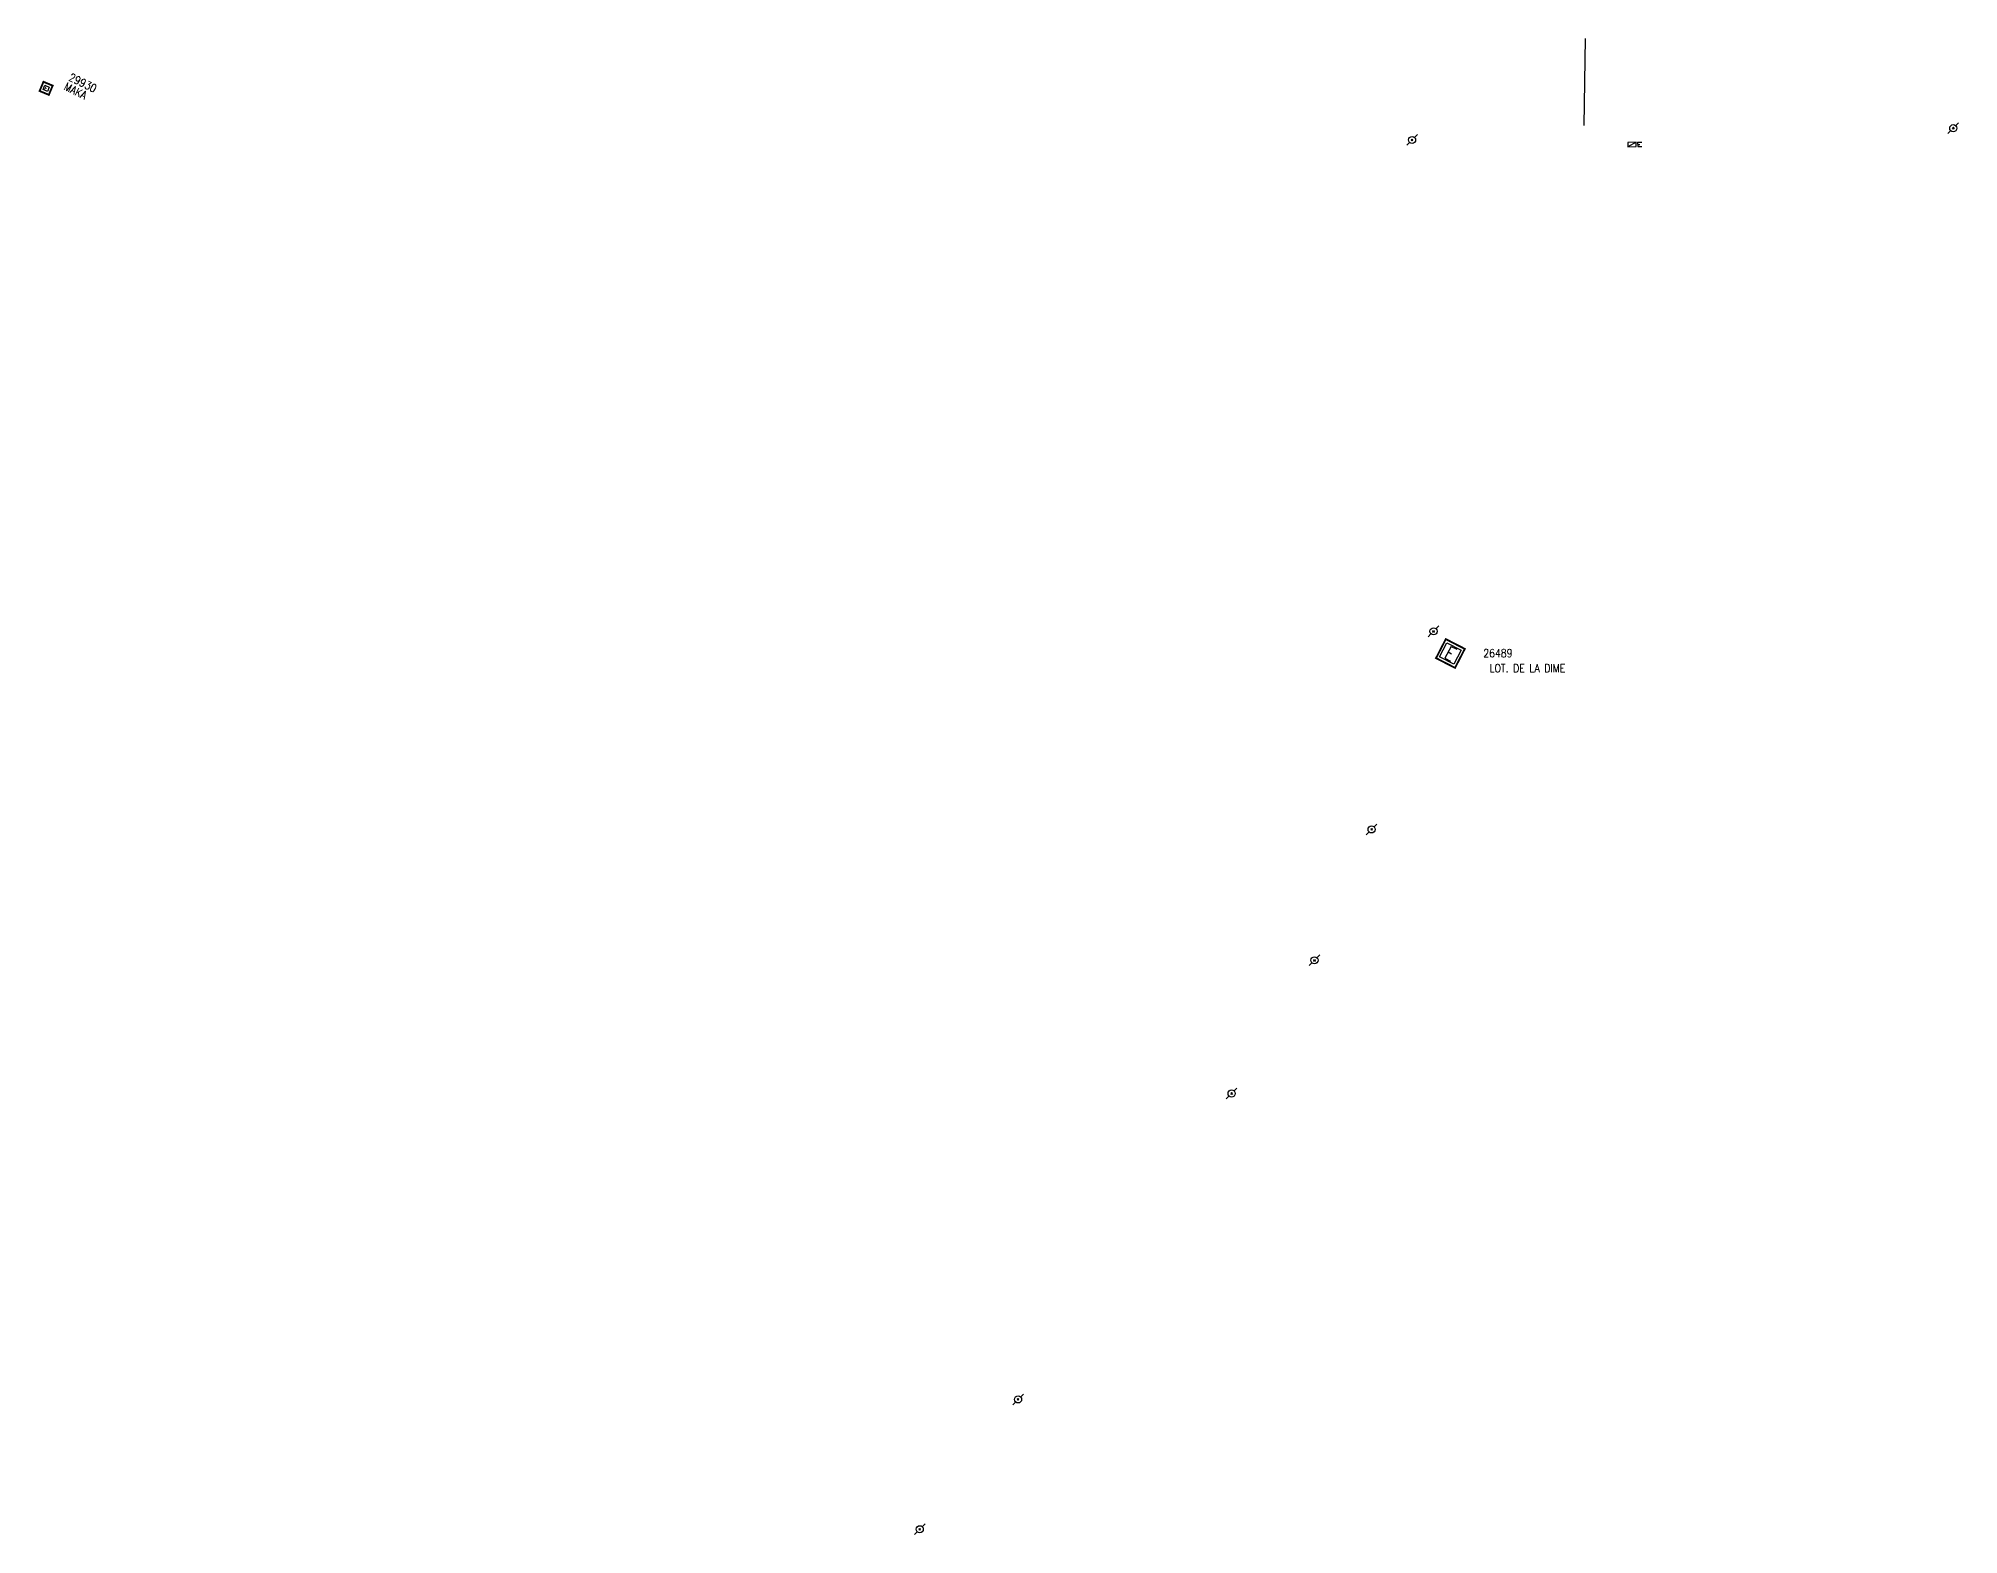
# Model space of a CAD drawing. Header units: millimetres. Extents: x 183141 to 183917, y 152098 to 152916.
# Drawn here: x 183557.2 to 183917, y 152636 to 152916.4 of the extents above; entities that cross this region are included whole.
import ezdxf
from ezdxf.enums import TextEntityAlignment as Align

# ---------------------------------------------------------------- set-up
doc = ezdxf.new("R2010")
doc.units = ezdxf.units.MM
doc.layers.get('0').update_dxf_attribs({"linetype": 'CONTINUOUS'})
for name, color, linetype in [('M_200', 7, 'CONTINUOUS'), ('W0430', 7, 'CONTINUOUS'), ('W0473', 7, 'CONTINUOUS')]:
    doc.layers.add(name, color=color, linetype=linetype)
doc.styles.add('M_ROMANS', font='ROMANS.shx', dxfattribs={"width": 0.75})
doc.styles.get("Standard").update_dxf_attribs({"font": 'romans.shx', "width": 0.85})

# ---------------------------------------------------------------- blocks, each defined once
blk = doc.blocks.new('T473')
for p, q in [((-0.166667, 0.166667), (0.166667, -0.166667)), ((-0.166667, -0.166667), (0.166667, 0.166667)), ((0.500001, 0.500001), (1.000002, 1.000002)), ((-1.000002, -1.000002), (-0.500001, -0.500001))]:
    blk.add_line(p, q)
blk.add_ellipse((0, 0), major_axis=(0.471405, 0.471405), ratio=1, start_param=5.4977871438, end_param=11.780972451)
blk = doc.blocks.new('new block')
at = {"layer": 'W0473'}
blk.add_blockref('T473', (183780.78, 152718.68), dxfattribs=at)
blk = doc.blocks.new('*U4')
at = {"flags": 128}
for points in [[(0.8, 0.8), (-0.8, 0.8)], [(-0.8, 0.8), (-0.8, 0)], [(0.8, 0.8), (-0.8, 0)], [(-0.8, 0), (0.8, 0)], [(0.8, 0), (0.8, 0.8)], [(1.06, 0.78), (1.86, 0.78)], [(1.06, 0.78), (1.06, -0.02)], [(1.06, 0.38), (1.46, 0.38)], [(1.06, -0.02), (1.86, -0.02)]]:
    blk.add_lwpolyline(points, dxfattribs=at)
blk = doc.blocks.new('M_200_59')
at = {"layer": 'M_200', "color": 0, "linetype": 'Continuous', "const_width": 0.35, "flags": 128}
blk.add_lwpolyline([(4, 4), (4, 0), (0, 0), (0, 4)], close=True, dxfattribs=at)
at = {"layer": 'M_200', "color": 0, "linetype": 'Continuous'}
blk.add_lwpolyline([(0.5, 3.5), (3.5, 3.5), (3.5, 0.5), (0.5, 0.5)], close=True, dxfattribs=at)
at = {"layer": 'M_200', "insert": (2, 2), "char_height": 2.5, "width": 4, "attachment_point": 5}
blk.add_mtext('E', dxfattribs=at)
at = {"layer": 'M_200', "color": 0, "linetype": 'Continuous', "width": 0.85}
for tag, p in [('NUM', (2, 10.77)), ('NOM', (2, 7.49))]:
    blk.add_attdef(tag, text='', height=2, dxfattribs=at).set_placement(p, align=Align.MIDDLE)
at = {"layer": 'M_200', "color": 0, "linetype": 'Continuous', "style": 'M_ROMANS', "width": 0.75, "flags": 3}
for tag, p in [('DEF_LEG', (1.87, -2.99)), ('DEF_COUP', (1.87, -5.49)), ('DEF_TYPE', (1.87, -7.99))]:
    blk.add_attdef(tag, text='', height=1.2, dxfattribs=at).set_placement(p, align=Align.MIDDLE)
blk = doc.blocks.new('*U11')
at = {"layer": 'M_200', "color": 0, "linetype": 'Continuous', "const_width": 0.35, "flags": 128}
blk.add_lwpolyline([(1.87, 1.87), (1.87, 0), (0, 0), (0, 1.87)], close=True, dxfattribs=at)
at = {"layer": 'M_200', "color": 0, "linetype": 'Continuous'}
blk.add_lwpolyline([(0.5, 1.37), (1.37, 1.37), (1.37, 0.5), (0.5, 0.5)], close=True, dxfattribs=at)
at = {"layer": 'M_200', "insert": (0.91, 0.93), "char_height": 0.729, "width": 0.5441, "attachment_point": 5}
blk.add_mtext('E', dxfattribs=at)
at = {"layer": 'M_200', "color": 0, "linetype": 'Continuous', "width": 0.85}
for tag, p in [('NUM', (2, 10.77)), ('NOM', (2, 7.49))]:
    blk.add_attdef(tag, text='', height=2, dxfattribs=at).set_placement(p, align=Align.MIDDLE)
at = {"layer": 'M_200', "color": 0, "linetype": 'Continuous', "style": 'M_ROMANS', "width": 0.75, "flags": 3}
for tag, p in [('DEF_LEG', (1.87, -2.99)), ('DEF_COUP', (1.87, -5.49)), ('DEF_TYPE', (1.87, -7.99))]:
    blk.add_attdef(tag, text='', height=1.2, dxfattribs=at).set_placement(p, align=Align.MIDDLE)

msp = doc.modelspace()

# ---------------------------------------------------------------- linework, layer by layer
at = {"flags": 128}
msp.add_lwpolyline([(183846.89, 152900.13), (183847.11, 152916.43)], dxfattribs=at)

# ---------------------------------------------------------------- block references
at = {"linetype": 'Continuous'}
for p in [(135.25, 180.92), (33.82, 178.71)]:
    msp.add_blockref('new block', p, dxfattribs=at)
at = {"layer": 'M_200'}
ref = msp.add_blockref('*U11', (183557.39, 152906.57), dxfattribs=dict(at, rotation=337.4456928108892))
ref.add_attrib('NUM', '29930', dxfattribs={"color": 0, "linetype": 'Continuous', "height": 1.5, "rotation": 334.0039, "width": 0.85}).set_placement((183565.48, 152908.11), align=Align.MIDDLE)
ref.add_attrib('NOM', 'MAKA', dxfattribs={"color": 0, "linetype": 'Continuous', "height": 1.5, "rotation": 334.0039, "width": 0.85}).set_placement((183564.13, 152906.59), align=Align.MIDDLE)
ref = msp.add_blockref('M_200_59', (183819.1, 152800.28), dxfattribs=dict(at, rotation=332.8092480872816))
ref.add_attrib('NUM', '26489', dxfattribs={"color": 0, "linetype": 'Continuous', "height": 1.5, "width": 0.85}).set_placement((183830.69, 152801.21), align=Align.MIDDLE)
ref.add_attrib('NOM', 'LOT. DE LA DIME', dxfattribs={"color": 0, "linetype": 'Continuous', "height": 1.5, "width": 0.85}).set_placement((183836.23, 152798.39), align=Align.MIDDLE)
at = {"layer": 'W0430', "rotation": 1.230176311606629}
msp.add_blockref('*U4', (183855.83, 152896.15), dxfattribs=at)
at = {"layer": 'W0473'}
for p in [(183818.63, 152805.3), (183807.02, 152768.18), (183796.31, 152743.64), (183780.78, 152718.68), (183740.77, 152661.35), (183722.33, 152637.01)]:
    msp.add_blockref('T473', p, dxfattribs=at)

doc.saveas('drawing.dxf')
